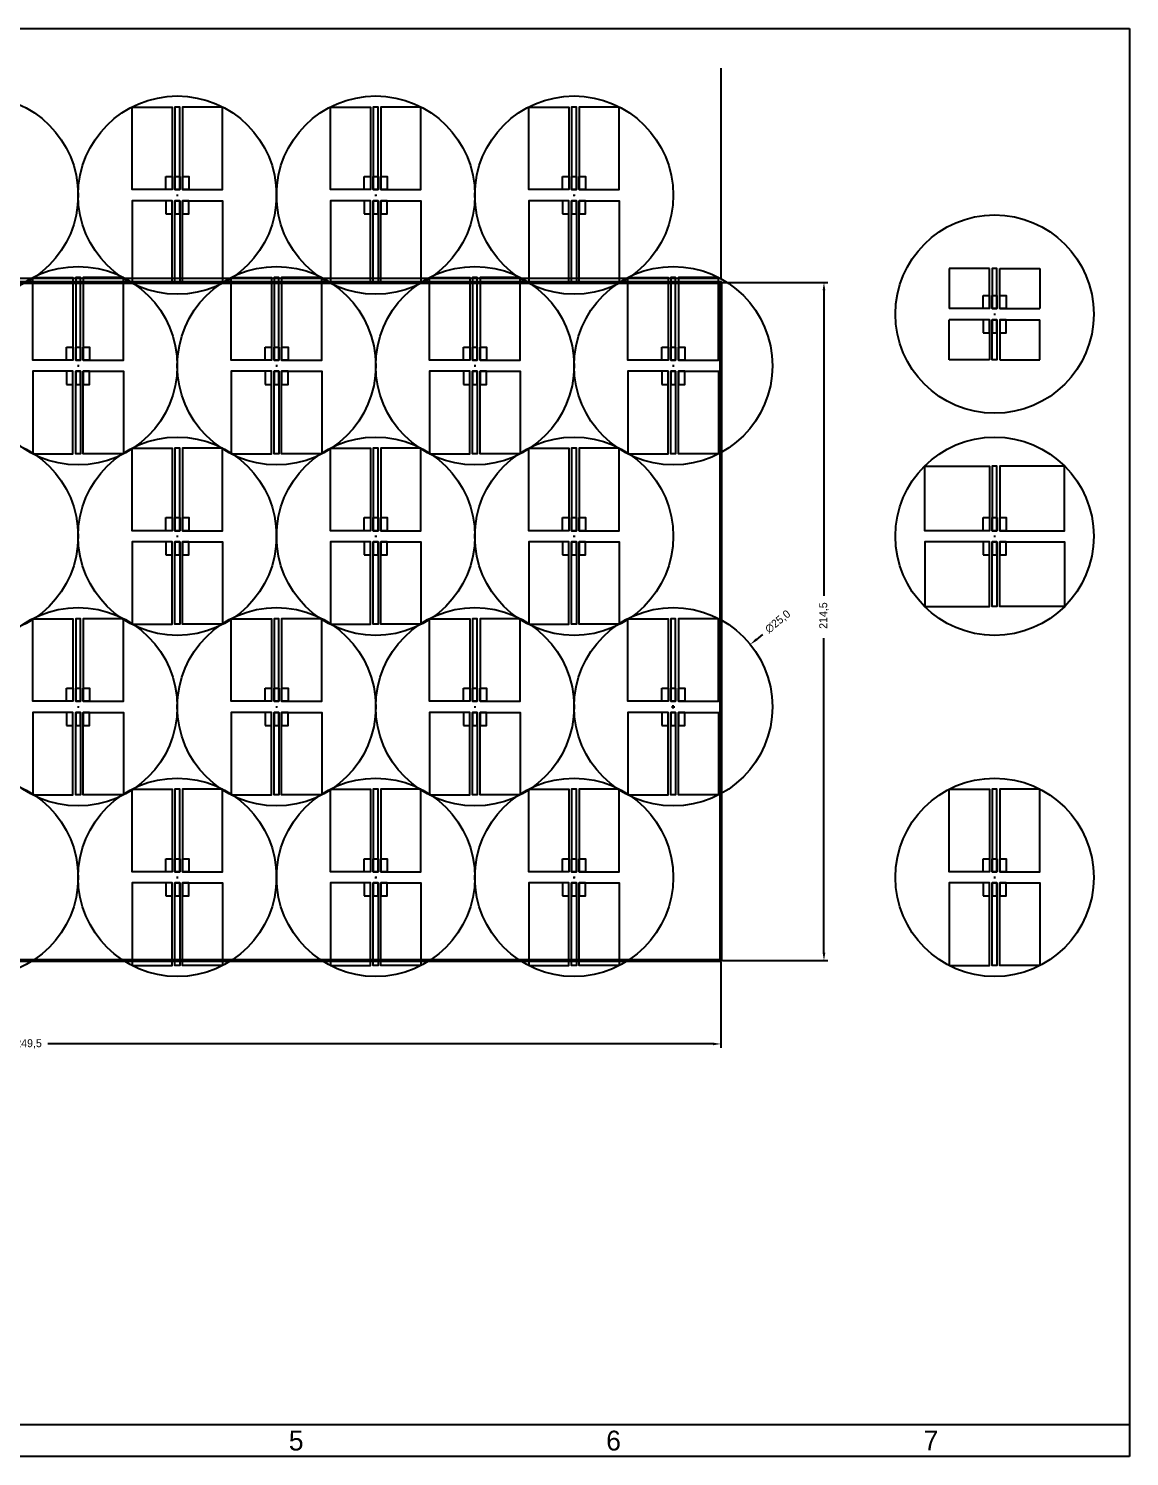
# Model space of a CAD drawing. Extents: x 1705 to 2425, y 722 to 1043.
# Drawn here: x 1850.8 to 1989.6, y 721.9 to 901.9 of the extents above; entities that cross this region are included whole.
import ezdxf

# ---------------------------------------------------------------- set-up
doc = ezdxf.new("R2010")
doc.units = 0
doc.header["$LTSCALE"] = 0.2
doc.layers.get('Defpoints').update_dxf_attribs({"linetype": 'CONTINUOUS'})
for name, color, linetype in [('Bemassung', 5, 'CONTINUOUS'), ('Layout', 7, 'CONTINUOUS'), ('Platine', 6, 'CONTINUOUS'), ('RAHMEN', 5, 'CONTINUOUS')]:
    doc.layers.add(name, color=color, linetype=linetype)
doc.dimstyles.get("Standard").update_dxf_attribs({"dimtxt": 1, "dimasz": 1, "dimexe": 0.5, "dimexo": 0.2, "dimgap": 0.5, "dimtad": 0, "dimdec": 1, "dimzin": 0, "dimtxsty": 'Standard', "dimcen": 0.2, "dimadec": 1, "dimazin": 0, "dimtfac": 1, "dimtdec": 1, "dimtofl": 0, "dimtmove": 0, "dimatfit": 3, "dimfxl": 0, "dimtolj": 1, "dimtzin": 0, "dimarcsym": 0})

# ---------------------------------------------------------------- blocks, each defined once
blk = doc.blocks.new('RAHMEN4Q')
at = {"layer": 'RAHMEN'}
for p, q in [((0, 180), (285, 180)), ((285, 180), (285, 0)), ((285, 4), (4, 4)), ((285, 0), (0, 0))]:
    blk.add_line(p, q, dxfattribs=at)
for s, p in [('5', (179.05, 0.75)), ('6', (219.05, 0.75)), ('7', (259.05, 0.75))]:
    blk.add_text(s, height=2.5, dxfattribs=at).set_placement(p)
blk = doc.blocks.new('*D10')
at = {"layer": 'Bemassung', "color": 0, "lineweight": -2}
for p, q in [((1943.37, 825.52), (1942.59, 824.89)), ((1931.9, 816.4), (1932.3, 816.4)), ((1932.1, 816.2), (1932.1, 816.6))]:
    blk.add_line(p, q, dxfattribs=at)
at = {"layer": 'Bemassung', "color": 0}
blk.add_solid([(1942.49, 825.02), (1942.7, 824.76), (1941.82, 824.26)], dxfattribs=at)
at = {"layer": 'Defpoints', "color": 0}
for p in [(1941.82, 824.26), (1922.38, 808.54)]:
    blk.add_point(p, dxfattribs=at)
at = {"layer": 'Bemassung', "color": 0, "insert": (1945.31, 827.1), "char_height": 1, "attachment_point": 5, "rotation": 38.991}
blk.add_mtext('\\A1;∅25,0', dxfattribs=at)

msp = doc.modelspace()

# ---------------------------------------------------------------- linework, layer by layer
at = {"layer": 'Bemassung'}
for p, q in [((1938.3, 869.9), (1951.6, 869.9)), ((1951.1, 868.9), (1951.1, 830.4)), ((1951.1, 785.4), (1951.1, 825.07)), ((1938.1, 784.2), (1938.1, 773.4)), ((1938.3, 784.4), (1951.6, 784.4)), ((1937.1, 773.9), (1853.27, 773.9))]:
    msp.add_line(p, q, dxfattribs=at)
for centre in [(1844.6, 880.9), (1869.6, 880.9), (1894.6, 880.9), (1919.6, 880.9), (1972.6, 865.9), (1857.1, 859.4), (1882.1, 859.4), (1907.1, 859.4), (1932.1, 859.4), (1844.6, 837.9), (1869.6, 837.9), (1894.6, 837.9), (1919.6, 837.9), (1972.6, 837.9), (1857.1, 816.4), (1882.1, 816.4), (1907.1, 816.4), (1932.1, 816.4), (1844.6, 794.9), (1869.6, 794.9), (1894.6, 794.9), (1919.6, 794.9), (1972.6, 794.9)]:
    msp.add_circle(centre, 12.5, dxfattribs=at)
for points in [[(1950.93, 868.9), (1951.27, 868.9), (1951.1, 869.9)], [(1950.93, 785.4), (1951.27, 785.4), (1951.1, 784.4)], [(1937.1, 774.07), (1937.1, 773.73), (1938.1, 773.9)]]:
    msp.add_solid(points, dxfattribs=at)
at = {"layer": 'Layout'}
for p, q in [((1869.5, 880.9), (1869.7, 880.9)), ((1869.6, 881), (1869.6, 880.8)), ((1894.5, 880.9), (1894.7, 880.9)), ((1894.6, 881), (1894.6, 880.8)), ((1919.5, 880.9), (1919.7, 880.9)), ((1919.6, 881), (1919.6, 880.8)), ((1971.95, 871.65), (1966.9, 871.65)), ((1966.9, 871.65), (1966.9, 866.6)), ((1971.95, 866.6), (1971.95, 871.65)), ((1973.25, 866.6), (1973.25, 871.65)), ((1973.25, 871.65), (1978.3, 871.65)), ((1978.3, 871.65), (1978.3, 866.6)), ((1971.95, 866.6), (1966.9, 866.6)), ((1972.5, 865.9), (1972.7, 865.9)), ((1972.6, 866), (1972.6, 865.8)), ((1973.25, 866.6), (1978.3, 866.6)), ((1971.95, 865.2), (1966.9, 865.2)), ((1966.9, 860.15), (1966.9, 865.2)), ((1971.95, 865.2), (1971.95, 860.15)), ((1973.25, 865.2), (1978.3, 865.2)), ((1973.25, 865.2), (1973.25, 860.15)), ((1978.3, 860.15), (1978.3, 865.2)), ((1857, 859.4), (1857.2, 859.4)), ((1857.1, 859.5), (1857.1, 859.3)), ((1882, 859.4), (1882.2, 859.4)), ((1882.1, 859.5), (1882.1, 859.3)), ((1907, 859.4), (1907.2, 859.4)), ((1907.1, 859.5), (1907.1, 859.3)), ((1932, 859.4), (1932.2, 859.4)), ((1932.1, 859.5), (1932.1, 859.3)), ((1971.95, 860.15), (1966.9, 860.15)), ((1973.25, 860.15), (1978.3, 860.15)), ((1869.5, 837.9), (1869.7, 837.9)), ((1869.6, 838), (1869.6, 837.8)), ((1894.5, 837.9), (1894.7, 837.9)), ((1894.6, 838), (1894.6, 837.8)), ((1919.5, 837.9), (1919.7, 837.9)), ((1919.6, 838), (1919.6, 837.8)), ((1972.5, 837.9), (1972.7, 837.9)), ((1972.6, 838), (1972.6, 837.8)), ((1857, 816.4), (1857.2, 816.4)), ((1857.1, 816.5), (1857.1, 816.3)), ((1882, 816.4), (1882.2, 816.4)), ((1882.1, 816.5), (1882.1, 816.3)), ((1907, 816.4), (1907.2, 816.4)), ((1907.1, 816.5), (1907.1, 816.3)), ((1932, 816.4), (1932.2, 816.4)), ((1932.1, 816.5), (1932.1, 816.3)), ((1869.5, 794.9), (1869.7, 794.9)), ((1869.6, 795), (1869.6, 794.8)), ((1894.5, 794.9), (1894.7, 794.9)), ((1894.6, 795), (1894.6, 794.8)), ((1919.5, 794.9), (1919.7, 794.9)), ((1919.6, 795), (1919.6, 794.8)), ((1972.5, 794.9), (1972.7, 794.9)), ((1972.6, 795), (1972.6, 794.8))]:
    msp.add_line(p, q, dxfattribs=at)
for points in [[(1868.95, 881.6), (1863.9, 881.6), (1863.9, 892), (1868.95, 892)], [(1869.3, 881.6), (1869.9, 881.6), (1869.9, 892), (1869.3, 892)], [(1870.25, 881.6), (1875.3, 881.6), (1875.3, 892), (1870.25, 892)], [(1893.95, 881.6), (1888.9, 881.6), (1888.9, 892), (1893.95, 892)], [(1894.3, 881.6), (1894.9, 881.6), (1894.9, 892), (1894.3, 892)], [(1895.25, 881.6), (1900.3, 881.6), (1900.3, 892), (1895.25, 892)], [(1918.95, 881.6), (1913.9, 881.6), (1913.9, 892), (1918.95, 892)], [(1919.3, 881.6), (1919.9, 881.6), (1919.9, 892), (1919.3, 892)], [(1920.25, 881.6), (1925.3, 881.6), (1925.3, 892), (1920.25, 892)], [(1868.15, 883.25), (1868.95, 883.25), (1868.95, 881.6), (1868.15, 881.6)], [(1869.3, 883.25), (1869.9, 883.25), (1869.9, 881.6), (1869.3, 881.6)], [(1870.25, 883.25), (1871.05, 883.25), (1871.05, 881.6), (1870.25, 881.6)], [(1893.15, 883.25), (1893.95, 883.25), (1893.95, 881.6), (1893.15, 881.6)], [(1894.3, 883.25), (1894.9, 883.25), (1894.9, 881.6), (1894.3, 881.6)], [(1895.25, 883.25), (1896.05, 883.25), (1896.05, 881.6), (1895.25, 881.6)], [(1918.15, 883.25), (1918.95, 883.25), (1918.95, 881.6), (1918.15, 881.6)], [(1919.3, 883.25), (1919.9, 883.25), (1919.9, 881.6), (1919.3, 881.6)], [(1920.25, 883.25), (1921.05, 883.25), (1921.05, 881.6), (1920.25, 881.6)], [(1868.95, 880.2), (1863.9, 880.2), (1863.9, 869.8), (1868.95, 869.8)], [(1868.15, 878.55), (1868.95, 878.55), (1868.95, 880.2), (1868.15, 880.2)], [(1869.3, 878.55), (1869.9, 878.55), (1869.9, 880.2), (1869.3, 880.2)], [(1869.3, 880.2), (1869.9, 880.2), (1869.9, 869.8), (1869.3, 869.8)], [(1870.25, 878.55), (1871.05, 878.55), (1871.05, 880.2), (1870.25, 880.2)], [(1870.25, 880.2), (1875.3, 880.2), (1875.3, 869.8), (1870.25, 869.8)], [(1893.95, 880.2), (1888.9, 880.2), (1888.9, 869.8), (1893.95, 869.8)], [(1893.15, 878.55), (1893.95, 878.55), (1893.95, 880.2), (1893.15, 880.2)], [(1894.3, 878.55), (1894.9, 878.55), (1894.9, 880.2), (1894.3, 880.2)], [(1894.3, 880.2), (1894.9, 880.2), (1894.9, 869.8), (1894.3, 869.8)], [(1895.25, 878.55), (1896.05, 878.55), (1896.05, 880.2), (1895.25, 880.2)], [(1895.25, 880.2), (1900.3, 880.2), (1900.3, 869.8), (1895.25, 869.8)], [(1918.95, 880.2), (1913.9, 880.2), (1913.9, 869.8), (1918.95, 869.8)], [(1918.15, 878.55), (1918.95, 878.55), (1918.95, 880.2), (1918.15, 880.2)], [(1919.3, 878.55), (1919.9, 878.55), (1919.9, 880.2), (1919.3, 880.2)], [(1919.3, 880.2), (1919.9, 880.2), (1919.9, 869.8), (1919.3, 869.8)], [(1920.25, 878.55), (1921.05, 878.55), (1921.05, 880.2), (1920.25, 880.2)], [(1920.25, 880.2), (1925.3, 880.2), (1925.3, 869.8), (1920.25, 869.8)], [(1972.3, 866.6), (1972.9, 866.6), (1972.9, 871.65), (1972.3, 871.65)], [(1856.45, 860.1), (1851.4, 860.1), (1851.4, 870.5), (1856.45, 870.5)], [(1856.8, 860.1), (1857.4, 860.1), (1857.4, 870.5), (1856.8, 870.5)], [(1857.75, 860.1), (1862.8, 860.1), (1862.8, 870.5), (1857.75, 870.5)], [(1881.45, 860.1), (1876.4, 860.1), (1876.4, 870.5), (1881.45, 870.5)], [(1881.8, 860.1), (1882.4, 860.1), (1882.4, 870.5), (1881.8, 870.5)], [(1882.75, 860.1), (1887.8, 860.1), (1887.8, 870.5), (1882.75, 870.5)], [(1906.45, 860.1), (1901.4, 860.1), (1901.4, 870.5), (1906.45, 870.5)], [(1906.8, 860.1), (1907.4, 860.1), (1907.4, 870.5), (1906.8, 870.5)], [(1907.75, 860.1), (1912.8, 860.1), (1912.8, 870.5), (1907.75, 870.5)], [(1931.45, 860.1), (1926.4, 860.1), (1926.4, 870.5), (1931.45, 870.5)], [(1931.8, 860.1), (1932.4, 860.1), (1932.4, 870.5), (1931.8, 870.5)], [(1932.75, 860.1), (1937.8, 860.1), (1937.8, 870.5), (1932.75, 870.5)], [(1971.15, 868.25), (1971.95, 868.25), (1971.95, 866.6), (1971.15, 866.6)], [(1972.3, 868.25), (1972.9, 868.25), (1972.9, 866.6), (1972.3, 866.6)], [(1973.25, 868.25), (1974.05, 868.25), (1974.05, 866.6), (1973.25, 866.6)], [(1971.15, 863.55), (1971.95, 863.55), (1971.95, 865.2), (1971.15, 865.2)], [(1972.3, 863.55), (1972.9, 863.55), (1972.9, 865.2), (1972.3, 865.2)], [(1972.3, 865.2), (1972.9, 865.2), (1972.9, 860.15), (1972.3, 860.15)], [(1973.25, 863.55), (1974.05, 863.55), (1974.05, 865.2), (1973.25, 865.2)], [(1855.65, 861.75), (1856.45, 861.75), (1856.45, 860.1), (1855.65, 860.1)], [(1856.8, 861.75), (1857.4, 861.75), (1857.4, 860.1), (1856.8, 860.1)], [(1857.75, 861.75), (1858.55, 861.75), (1858.55, 860.1), (1857.75, 860.1)], [(1880.65, 861.75), (1881.45, 861.75), (1881.45, 860.1), (1880.65, 860.1)], [(1881.8, 861.75), (1882.4, 861.75), (1882.4, 860.1), (1881.8, 860.1)], [(1882.75, 861.75), (1883.55, 861.75), (1883.55, 860.1), (1882.75, 860.1)], [(1905.65, 861.75), (1906.45, 861.75), (1906.45, 860.1), (1905.65, 860.1)], [(1906.8, 861.75), (1907.4, 861.75), (1907.4, 860.1), (1906.8, 860.1)], [(1907.75, 861.75), (1908.55, 861.75), (1908.55, 860.1), (1907.75, 860.1)], [(1930.65, 861.75), (1931.45, 861.75), (1931.45, 860.1), (1930.65, 860.1)], [(1931.8, 861.75), (1932.4, 861.75), (1932.4, 860.1), (1931.8, 860.1)], [(1932.75, 861.75), (1933.55, 861.75), (1933.55, 860.1), (1932.75, 860.1)], [(1856.45, 858.7), (1851.4, 858.7), (1851.4, 848.3), (1856.45, 848.3)], [(1855.65, 857.05), (1856.45, 857.05), (1856.45, 858.7), (1855.65, 858.7)], [(1856.8, 857.05), (1857.4, 857.05), (1857.4, 858.7), (1856.8, 858.7)], [(1856.8, 858.7), (1857.4, 858.7), (1857.4, 848.3), (1856.8, 848.3)], [(1857.75, 857.05), (1858.55, 857.05), (1858.55, 858.7), (1857.75, 858.7)], [(1857.75, 858.7), (1862.8, 858.7), (1862.8, 848.3), (1857.75, 848.3)], [(1881.45, 858.7), (1876.4, 858.7), (1876.4, 848.3), (1881.45, 848.3)], [(1880.65, 857.05), (1881.45, 857.05), (1881.45, 858.7), (1880.65, 858.7)], [(1881.8, 857.05), (1882.4, 857.05), (1882.4, 858.7), (1881.8, 858.7)], [(1881.8, 858.7), (1882.4, 858.7), (1882.4, 848.3), (1881.8, 848.3)], [(1882.75, 857.05), (1883.55, 857.05), (1883.55, 858.7), (1882.75, 858.7)], [(1882.75, 858.7), (1887.8, 858.7), (1887.8, 848.3), (1882.75, 848.3)], [(1906.45, 858.7), (1901.4, 858.7), (1901.4, 848.3), (1906.45, 848.3)], [(1905.65, 857.05), (1906.45, 857.05), (1906.45, 858.7), (1905.65, 858.7)], [(1906.8, 857.05), (1907.4, 857.05), (1907.4, 858.7), (1906.8, 858.7)], [(1906.8, 858.7), (1907.4, 858.7), (1907.4, 848.3), (1906.8, 848.3)], [(1907.75, 857.05), (1908.55, 857.05), (1908.55, 858.7), (1907.75, 858.7)], [(1907.75, 858.7), (1912.8, 858.7), (1912.8, 848.3), (1907.75, 848.3)], [(1931.45, 858.7), (1926.4, 858.7), (1926.4, 848.3), (1931.45, 848.3)], [(1930.65, 857.05), (1931.45, 857.05), (1931.45, 858.7), (1930.65, 858.7)], [(1931.8, 857.05), (1932.4, 857.05), (1932.4, 858.7), (1931.8, 858.7)], [(1931.8, 858.7), (1932.4, 858.7), (1932.4, 848.3), (1931.8, 848.3)], [(1932.75, 857.05), (1933.55, 857.05), (1933.55, 858.7), (1932.75, 858.7)], [(1932.75, 858.7), (1937.8, 858.7), (1937.8, 848.3), (1932.75, 848.3)], [(1868.95, 838.6), (1863.9, 838.6), (1863.9, 849), (1868.95, 849)], [(1869.3, 838.6), (1869.9, 838.6), (1869.9, 849), (1869.3, 849)], [(1870.25, 838.6), (1875.3, 838.6), (1875.3, 849), (1870.25, 849)], [(1893.95, 838.6), (1888.9, 838.6), (1888.9, 849), (1893.95, 849)], [(1894.3, 838.6), (1894.9, 838.6), (1894.9, 849), (1894.3, 849)], [(1895.25, 838.6), (1900.3, 838.6), (1900.3, 849), (1895.25, 849)], [(1918.95, 838.6), (1913.9, 838.6), (1913.9, 849), (1918.95, 849)], [(1919.3, 838.6), (1919.9, 838.6), (1919.9, 849), (1919.3, 849)], [(1920.25, 838.6), (1925.3, 838.6), (1925.3, 849), (1920.25, 849)], [(1971.95, 838.6), (1963.8, 838.6), (1963.8, 846.75), (1971.95, 846.75)], [(1972.3, 838.6), (1972.9, 838.6), (1972.9, 846.75), (1972.3, 846.75)], [(1973.25, 838.6), (1981.4, 838.6), (1981.4, 846.75), (1973.25, 846.75)], [(1868.15, 840.25), (1868.95, 840.25), (1868.95, 838.6), (1868.15, 838.6)], [(1869.3, 840.25), (1869.9, 840.25), (1869.9, 838.6), (1869.3, 838.6)], [(1870.25, 840.25), (1871.05, 840.25), (1871.05, 838.6), (1870.25, 838.6)], [(1893.15, 840.25), (1893.95, 840.25), (1893.95, 838.6), (1893.15, 838.6)], [(1894.3, 840.25), (1894.9, 840.25), (1894.9, 838.6), (1894.3, 838.6)], [(1895.25, 840.25), (1896.05, 840.25), (1896.05, 838.6), (1895.25, 838.6)], [(1918.15, 840.25), (1918.95, 840.25), (1918.95, 838.6), (1918.15, 838.6)], [(1919.3, 840.25), (1919.9, 840.25), (1919.9, 838.6), (1919.3, 838.6)], [(1920.25, 840.25), (1921.05, 840.25), (1921.05, 838.6), (1920.25, 838.6)], [(1971.15, 840.25), (1971.95, 840.25), (1971.95, 838.6), (1971.15, 838.6)], [(1972.3, 840.25), (1972.9, 840.25), (1972.9, 838.6), (1972.3, 838.6)], [(1973.25, 840.25), (1974.05, 840.25), (1974.05, 838.6), (1973.25, 838.6)], [(1868.95, 837.2), (1863.9, 837.2), (1863.9, 826.8), (1868.95, 826.8)], [(1868.15, 835.55), (1868.95, 835.55), (1868.95, 837.2), (1868.15, 837.2)], [(1869.3, 835.55), (1869.9, 835.55), (1869.9, 837.2), (1869.3, 837.2)], [(1869.3, 837.2), (1869.9, 837.2), (1869.9, 826.8), (1869.3, 826.8)], [(1870.25, 835.55), (1871.05, 835.55), (1871.05, 837.2), (1870.25, 837.2)], [(1870.25, 837.2), (1875.3, 837.2), (1875.3, 826.8), (1870.25, 826.8)], [(1893.95, 837.2), (1888.9, 837.2), (1888.9, 826.8), (1893.95, 826.8)], [(1893.15, 835.55), (1893.95, 835.55), (1893.95, 837.2), (1893.15, 837.2)], [(1894.3, 835.55), (1894.9, 835.55), (1894.9, 837.2), (1894.3, 837.2)], [(1894.3, 837.2), (1894.9, 837.2), (1894.9, 826.8), (1894.3, 826.8)], [(1895.25, 835.55), (1896.05, 835.55), (1896.05, 837.2), (1895.25, 837.2)], [(1895.25, 837.2), (1900.3, 837.2), (1900.3, 826.8), (1895.25, 826.8)], [(1918.95, 837.2), (1913.9, 837.2), (1913.9, 826.8), (1918.95, 826.8)], [(1918.15, 835.55), (1918.95, 835.55), (1918.95, 837.2), (1918.15, 837.2)], [(1919.3, 835.55), (1919.9, 835.55), (1919.9, 837.2), (1919.3, 837.2)], [(1919.3, 837.2), (1919.9, 837.2), (1919.9, 826.8), (1919.3, 826.8)], [(1920.25, 835.55), (1921.05, 835.55), (1921.05, 837.2), (1920.25, 837.2)], [(1920.25, 837.2), (1925.3, 837.2), (1925.3, 826.8), (1920.25, 826.8)], [(1971.95, 837.2), (1963.8, 837.2), (1963.8, 829.05), (1971.95, 829.05)], [(1971.15, 835.55), (1971.95, 835.55), (1971.95, 837.2), (1971.15, 837.2)], [(1972.3, 835.55), (1972.9, 835.55), (1972.9, 837.2), (1972.3, 837.2)], [(1972.3, 837.2), (1972.9, 837.2), (1972.9, 829.05), (1972.3, 829.05)], [(1973.25, 835.55), (1974.05, 835.55), (1974.05, 837.2), (1973.25, 837.2)], [(1973.25, 837.2), (1981.4, 837.2), (1981.4, 829.05), (1973.25, 829.05)], [(1856.45, 817.1), (1851.4, 817.1), (1851.4, 827.5), (1856.45, 827.5)], [(1856.8, 817.1), (1857.4, 817.1), (1857.4, 827.5), (1856.8, 827.5)], [(1857.75, 817.1), (1862.8, 817.1), (1862.8, 827.5), (1857.75, 827.5)], [(1881.45, 817.1), (1876.4, 817.1), (1876.4, 827.5), (1881.45, 827.5)], [(1881.8, 817.1), (1882.4, 817.1), (1882.4, 827.5), (1881.8, 827.5)], [(1882.75, 817.1), (1887.8, 817.1), (1887.8, 827.5), (1882.75, 827.5)], [(1906.45, 817.1), (1901.4, 817.1), (1901.4, 827.5), (1906.45, 827.5)], [(1906.8, 817.1), (1907.4, 817.1), (1907.4, 827.5), (1906.8, 827.5)], [(1907.75, 817.1), (1912.8, 817.1), (1912.8, 827.5), (1907.75, 827.5)], [(1931.45, 817.1), (1926.4, 817.1), (1926.4, 827.5), (1931.45, 827.5)], [(1931.8, 817.1), (1932.4, 817.1), (1932.4, 827.5), (1931.8, 827.5)], [(1932.75, 817.1), (1937.8, 817.1), (1937.8, 827.5), (1932.75, 827.5)], [(1855.65, 818.75), (1856.45, 818.75), (1856.45, 817.1), (1855.65, 817.1)], [(1856.8, 818.75), (1857.4, 818.75), (1857.4, 817.1), (1856.8, 817.1)], [(1857.75, 818.75), (1858.55, 818.75), (1858.55, 817.1), (1857.75, 817.1)], [(1880.65, 818.75), (1881.45, 818.75), (1881.45, 817.1), (1880.65, 817.1)], [(1881.8, 818.75), (1882.4, 818.75), (1882.4, 817.1), (1881.8, 817.1)], [(1882.75, 818.75), (1883.55, 818.75), (1883.55, 817.1), (1882.75, 817.1)], [(1905.65, 818.75), (1906.45, 818.75), (1906.45, 817.1), (1905.65, 817.1)], [(1906.8, 818.75), (1907.4, 818.75), (1907.4, 817.1), (1906.8, 817.1)], [(1907.75, 818.75), (1908.55, 818.75), (1908.55, 817.1), (1907.75, 817.1)], [(1930.65, 818.75), (1931.45, 818.75), (1931.45, 817.1), (1930.65, 817.1)], [(1931.8, 818.75), (1932.4, 818.75), (1932.4, 817.1), (1931.8, 817.1)], [(1932.75, 818.75), (1933.55, 818.75), (1933.55, 817.1), (1932.75, 817.1)], [(1856.45, 815.7), (1851.4, 815.7), (1851.4, 805.3), (1856.45, 805.3)], [(1855.65, 814.05), (1856.45, 814.05), (1856.45, 815.7), (1855.65, 815.7)], [(1856.8, 814.05), (1857.4, 814.05), (1857.4, 815.7), (1856.8, 815.7)], [(1856.8, 815.7), (1857.4, 815.7), (1857.4, 805.3), (1856.8, 805.3)], [(1857.75, 814.05), (1858.55, 814.05), (1858.55, 815.7), (1857.75, 815.7)], [(1857.75, 815.7), (1862.8, 815.7), (1862.8, 805.3), (1857.75, 805.3)], [(1881.45, 815.7), (1876.4, 815.7), (1876.4, 805.3), (1881.45, 805.3)], [(1880.65, 814.05), (1881.45, 814.05), (1881.45, 815.7), (1880.65, 815.7)], [(1881.8, 814.05), (1882.4, 814.05), (1882.4, 815.7), (1881.8, 815.7)], [(1881.8, 815.7), (1882.4, 815.7), (1882.4, 805.3), (1881.8, 805.3)], [(1882.75, 814.05), (1883.55, 814.05), (1883.55, 815.7), (1882.75, 815.7)], [(1882.75, 815.7), (1887.8, 815.7), (1887.8, 805.3), (1882.75, 805.3)], [(1906.45, 815.7), (1901.4, 815.7), (1901.4, 805.3), (1906.45, 805.3)], [(1905.65, 814.05), (1906.45, 814.05), (1906.45, 815.7), (1905.65, 815.7)], [(1906.8, 814.05), (1907.4, 814.05), (1907.4, 815.7), (1906.8, 815.7)], [(1906.8, 815.7), (1907.4, 815.7), (1907.4, 805.3), (1906.8, 805.3)], [(1907.75, 814.05), (1908.55, 814.05), (1908.55, 815.7), (1907.75, 815.7)], [(1907.75, 815.7), (1912.8, 815.7), (1912.8, 805.3), (1907.75, 805.3)], [(1931.45, 815.7), (1926.4, 815.7), (1926.4, 805.3), (1931.45, 805.3)], [(1930.65, 814.05), (1931.45, 814.05), (1931.45, 815.7), (1930.65, 815.7)], [(1931.8, 814.05), (1932.4, 814.05), (1932.4, 815.7), (1931.8, 815.7)], [(1931.8, 815.7), (1932.4, 815.7), (1932.4, 805.3), (1931.8, 805.3)], [(1932.75, 814.05), (1933.55, 814.05), (1933.55, 815.7), (1932.75, 815.7)], [(1932.75, 815.7), (1937.8, 815.7), (1937.8, 805.3), (1932.75, 805.3)], [(1868.95, 795.6), (1863.9, 795.6), (1863.9, 806), (1868.95, 806)], [(1869.3, 795.6), (1869.9, 795.6), (1869.9, 806), (1869.3, 806)], [(1870.25, 795.6), (1875.3, 795.6), (1875.3, 806), (1870.25, 806)], [(1893.95, 795.6), (1888.9, 795.6), (1888.9, 806), (1893.95, 806)], [(1894.3, 795.6), (1894.9, 795.6), (1894.9, 806), (1894.3, 806)], [(1895.25, 795.6), (1900.3, 795.6), (1900.3, 806), (1895.25, 806)], [(1918.95, 795.6), (1913.9, 795.6), (1913.9, 806), (1918.95, 806)], [(1919.3, 795.6), (1919.9, 795.6), (1919.9, 806), (1919.3, 806)], [(1920.25, 795.6), (1925.3, 795.6), (1925.3, 806), (1920.25, 806)], [(1971.95, 795.6), (1966.9, 795.6), (1966.9, 806), (1971.95, 806)], [(1972.3, 795.6), (1972.9, 795.6), (1972.9, 806), (1972.3, 806)], [(1973.25, 795.6), (1978.3, 795.6), (1978.3, 806), (1973.25, 806)], [(1868.15, 797.25), (1868.95, 797.25), (1868.95, 795.6), (1868.15, 795.6)], [(1869.3, 797.25), (1869.9, 797.25), (1869.9, 795.6), (1869.3, 795.6)], [(1870.25, 797.25), (1871.05, 797.25), (1871.05, 795.6), (1870.25, 795.6)], [(1893.15, 797.25), (1893.95, 797.25), (1893.95, 795.6), (1893.15, 795.6)], [(1894.3, 797.25), (1894.9, 797.25), (1894.9, 795.6), (1894.3, 795.6)], [(1895.25, 797.25), (1896.05, 797.25), (1896.05, 795.6), (1895.25, 795.6)], [(1918.15, 797.25), (1918.95, 797.25), (1918.95, 795.6), (1918.15, 795.6)], [(1919.3, 797.25), (1919.9, 797.25), (1919.9, 795.6), (1919.3, 795.6)], [(1920.25, 797.25), (1921.05, 797.25), (1921.05, 795.6), (1920.25, 795.6)], [(1971.15, 797.25), (1971.95, 797.25), (1971.95, 795.6), (1971.15, 795.6)], [(1972.3, 797.25), (1972.9, 797.25), (1972.9, 795.6), (1972.3, 795.6)], [(1973.25, 797.25), (1974.05, 797.25), (1974.05, 795.6), (1973.25, 795.6)], [(1868.95, 794.2), (1863.9, 794.2), (1863.9, 783.8), (1868.95, 783.8)], [(1868.15, 792.55), (1868.95, 792.55), (1868.95, 794.2), (1868.15, 794.2)], [(1869.3, 792.55), (1869.9, 792.55), (1869.9, 794.2), (1869.3, 794.2)], [(1869.3, 794.2), (1869.9, 794.2), (1869.9, 783.8), (1869.3, 783.8)], [(1870.25, 792.55), (1871.05, 792.55), (1871.05, 794.2), (1870.25, 794.2)], [(1870.25, 794.2), (1875.3, 794.2), (1875.3, 783.8), (1870.25, 783.8)], [(1893.95, 794.2), (1888.9, 794.2), (1888.9, 783.8), (1893.95, 783.8)], [(1893.15, 792.55), (1893.95, 792.55), (1893.95, 794.2), (1893.15, 794.2)], [(1894.3, 792.55), (1894.9, 792.55), (1894.9, 794.2), (1894.3, 794.2)], [(1894.3, 794.2), (1894.9, 794.2), (1894.9, 783.8), (1894.3, 783.8)], [(1895.25, 792.55), (1896.05, 792.55), (1896.05, 794.2), (1895.25, 794.2)], [(1895.25, 794.2), (1900.3, 794.2), (1900.3, 783.8), (1895.25, 783.8)], [(1918.95, 794.2), (1913.9, 794.2), (1913.9, 783.8), (1918.95, 783.8)], [(1918.15, 792.55), (1918.95, 792.55), (1918.95, 794.2), (1918.15, 794.2)], [(1919.3, 792.55), (1919.9, 792.55), (1919.9, 794.2), (1919.3, 794.2)], [(1919.3, 794.2), (1919.9, 794.2), (1919.9, 783.8), (1919.3, 783.8)], [(1920.25, 792.55), (1921.05, 792.55), (1921.05, 794.2), (1920.25, 794.2)], [(1920.25, 794.2), (1925.3, 794.2), (1925.3, 783.8), (1920.25, 783.8)], [(1971.95, 794.2), (1966.9, 794.2), (1966.9, 783.8), (1971.95, 783.8)], [(1971.15, 792.55), (1971.95, 792.55), (1971.95, 794.2), (1971.15, 794.2)], [(1972.3, 792.55), (1972.9, 792.55), (1972.9, 794.2), (1972.3, 794.2)], [(1972.3, 794.2), (1972.9, 794.2), (1972.9, 783.8), (1972.3, 783.8)], [(1973.25, 792.55), (1974.05, 792.55), (1974.05, 794.2), (1973.25, 794.2)], [(1973.25, 794.2), (1978.3, 794.2), (1978.3, 783.8), (1973.25, 783.8)]]:
    msp.add_lwpolyline(points, close=True, dxfattribs=at)
at = {"layer": 'Platine'}
msp.add_lwpolyline([(1938.1, 896.9), (1938.1, 870.4), (1763.6, 870.4), (1763.6, 898.9)], dxfattribs=at)
at = {"layer": 'Platine', "lineweight": 50}
msp.add_lwpolyline([(1763.6, 869.9), (1938.1, 869.9), (1938.1, 784.4), (1763.6, 784.4)], close=True, dxfattribs=at)

# ---------------------------------------------------------------- block references
at = {"layer": 'Bemassung'}
msp.add_blockref('RAHMEN4Q', (1704.6, 721.9), dxfattribs=at)

# ---------------------------------------------------------------- texts
at = {"layer": 'Bemassung', "insert": (1951.1, 827.9), "char_height": 1, "attachment_point": 5, "rotation": 90}
msp.add_mtext('214,5', dxfattribs=at)
at = {"layer": 'Bemassung', "insert": (1850.85, 773.9), "char_height": 1, "attachment_point": 5}
msp.add_mtext('249,5', dxfattribs=at)

# ---------------------------------------------------------------- dimensions: what is measured, and where the dimension line sits
at = {"layer": 'Bemassung', "color": 5}
dim = msp.add_diameter_dim_2p(p1=(1922.38, 808.54), p2=(1941.82, 824.26), dimstyle='Standard', dxfattribs=at)
dim.commit()
dim.dimension.update_dxf_attribs({"geometry": '*D10', "text_midpoint": (1945.31, 827.1)})

doc.saveas('drawing.dxf')
